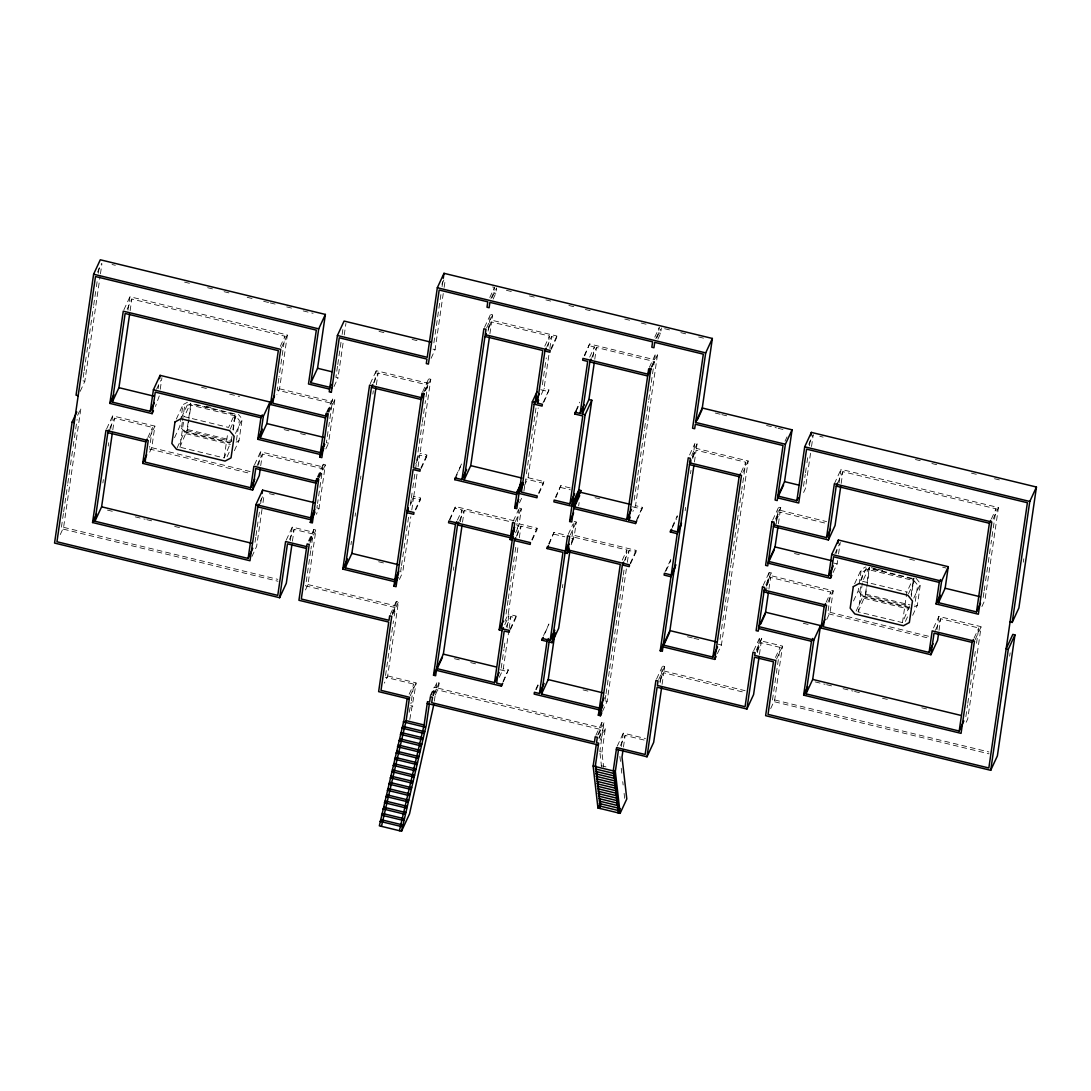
<?xml version="1.0" encoding="UTF-8"?>
<svg xmlns="http://www.w3.org/2000/svg" width="1091" height="1091" viewBox="0 0 1091 1091"><rect width="100%" height="100%" fill="white"/><g stroke="black" fill="none" stroke-linecap="round" stroke-linejoin="round"><path stroke-width="0.75" stroke-dasharray="5 3.75" d="M63.414 513.506L61.219 528.63L278.028 581.258M63.66 511.829L67.56 484.95M67.806 483.272L70.247 466.471M70.492 464.78L72.933 447.978M73.179 446.301L77.093 419.421M83.925 372.358L82.711 380.759L84.839 381.277L100.208 275.532M84.171 370.681L86.612 353.879M86.857 352.188L89.298 335.387M89.544 333.71L93.458 306.83M93.703 305.153L96.144 288.351M96.39 286.66L97.358 279.951M98.34 273.227L99.076 268.181M60.278 534.549L63.605 527.335L80.925 408.17L78.797 407.652M100.454 273.855L101.913 263.79M102.881 482.945L103.359 479.59M108.241 446.055L108.732 442.701M110.682 429.281L112.632 415.862L154.895 426.131L151.758 447.678L148.417 454.892M127.988 310.144L129.938 296.725L287.369 334.951L279.541 388.805L276.882 394.574M112.796 429.895L114.5 418.194L152.508 427.427L149.631 447.31M130.115 310.758L131.806 299.057L284.983 336.233L279.105 376.627M158.154 388.628L158.631 385.3M159.286 395.91L155.468 406.438M160.241 389.282L161.932 377.677M174.519 437.75L179.851 426.199L182.988 404.666L187.434 402.265M182.306 422.149L181.57 427.154L185.102 431.545L230.651 442.605L224.146 457.934L179.865 447.187L183.602 421.494M182.552 420.471L184.488 407.12L189.002 404.679L235.82 416.053L239.352 420.444L236.433 440.464M179.865 447.187L187.447 429.513L191.102 404.338M232.901 429.663L235.097 414.566L190.816 403.806L186.916 430.672L231.197 441.419L231.728 440.259L187.447 429.513M224.146 457.934L227.637 433.85M231.197 441.419L231.933 436.386M233.188 430.195L235.383 415.085M234.36 450.665L239.024 440.573L242.161 419.026L238.452 414.416M258.622 465.039L260.544 451.783L322.881 466.921L323.277 464.234L325.391 464.739L319.022 508.501L316.363 514.27M260.708 465.693L262.399 454.101L322.622 468.721L317.563 503.483M255.021 542.309L255.758 537.263M256.003 535.586L258.458 518.757M258.69 517.066L259.672 510.343M260.654 503.606L261.39 498.56M278.86 378.318L277.155 390.087L332.114 403.438L328.746 426.608M262.031 509.292L256.644 546.318L251.98 556.424M263.013 502.569L263.995 495.832M290.301 540.55L292.265 527.089L313.39 532.217L313.785 529.53L315.899 530.035L307.976 584.571L303.966 593.218M292.415 541.204L294.134 529.421L313.131 534.031L310.949 549.073M310.703 550.75L305.603 585.853L395.406 607.646L393.728 619.238M317.304 505.297L316.908 507.983L319.022 508.501M326.795 440.014L326.4 442.687L328.514 443.205L334.882 399.442L332.769 398.924L326.768 411.921M327.3 436.55L328.5 428.272M327.709 411.73L332.769 398.924M336.287 374.69L335.892 377.391L338.005 377.909L343.297 341.551M336.792 371.213L337.528 366.194M337.76 364.53L341.169 341.128M342.138 334.446L342.86 329.427M344.251 334.937L345.929 323.372M350.961 544.654L351.452 541.313M355.093 516.22L355.584 512.879M360.439 479.413L360.93 476.071M372.849 394.11L373.327 390.769M374.54 382.395L376.245 370.695L428.027 383.255L428.668 378.768L430.781 379.286L420.021 453.338L416.026 461.984M376.381 384.796L378.1 372.999L427.754 385.055L425.067 403.602M385.532 675.561L393.483 620.902M392.337 613.074L395.665 605.86L396.319 601.373L398.433 601.877L387.673 675.929L384.332 683.143M401.283 567.265L400.629 571.752L402.743 572.257L410.816 516.725M401.543 565.465L408.648 516.561M410.611 503.074L411.089 499.705M411.334 498.014L412.562 489.586M412.807 487.909L415.262 471.039M415.507 469.362L422.122 423.84M422.367 422.149L424.822 405.293M433.891 342.874L441.105 293.179M442.073 286.551L442.796 281.587M411.784 509.988L413.503 498.205L420.362 499.883L420.635 498.082L413.762 496.419L410.434 503.633M413.762 496.419L417.117 473.289M418.085 466.689L419.762 455.124L426.636 456.788L426.895 455.002L420.021 453.338M431.095 358.325L435.091 349.665L443.901 289.074M444.146 287.397L445.36 278.982M409.193 712.314L411.171 702.359M411.416 700.708L413.83 684.139L385.3 677.211M409.793 719.46L416.203 682.857L387.673 675.929M449.901 519.889L455.493 506.551L514.052 520.762M432.95 695.553L434.163 687.207L436.277 687.725L437.055 682.339L439.168 682.857L438.391 688.244L435.05 695.458M434.327 701.118L436.018 689.526L602.955 730.043L599.818 751.59L601.932 752.094L603.65 767.205M453.338 570.32L453.829 566.979M460.402 521.743L462.107 510.015L455.233 508.338M488.1 331.091L490.541 314.344L492.655 314.849L491.877 320.236L488.536 327.45M491.005 298.566L493.678 292.797L494.455 287.41L489.6 286.237M462.516 522.207L464.22 510.52L510.438 521.743M489.914 333.723L491.605 322.036L549.455 336.069L547.996 346.147M493.118 299.084L495.791 293.315L496.569 287.929L491.905 298.02M517.039 523.339L516.779 525.139L518.893 525.657L517.202 537.29M517.311 521.553L519.016 509.77M508.024 600.445L505.856 615.406L508.761 616.115L507.042 627.87M508.27 598.795L512.129 572.189M512.375 570.538L514.788 553.914M515.034 552.251L516.234 543.932M517.161 528.18L519.152 523.857L521.375 508.597L519.261 508.092M523.912 491.182L525.685 478.976L543.645 483.34L543.904 481.54L528.058 477.694L523.394 487.8M526.421 473.862L529.803 450.597M530.049 448.933L531.262 440.614M531.494 438.95L536.09 407.379M504.888 621.338L508.229 614.124L518.361 544.423M519.316 537.781L521.007 526.162L536.854 530.008L537.113 528.221L519.152 523.857M528.058 477.694L538.19 407.993M501.192 668.169L503.878 649.704M504.124 648.027L505.338 639.626M542.377 384.782L546.291 357.903M499.31 677.347L503.306 668.688L508.924 630.066M509.156 628.389L510.874 616.633L515.893 617.847L516.152 616.047L508.229 614.124M541.341 394.424L544 388.641L548.882 355.066M549.864 348.343L551.569 336.587L556.587 337.801L556.846 336.014L491.877 320.236M503.401 681.807L508.324 669.901L503.306 668.688M544.095 401.761L549.018 389.869L544 388.641M549.1 544.218L554.023 532.326L565.452 535.095M555.878 497.551L560.815 485.645L570.32 487.963M584.681 355.857L589.604 343.965L654.586 359.73L655.364 354.357L657.478 354.861L635.562 505.651L632.903 511.42M592.904 357.057L594.363 346.979L589.345 345.752M594.772 359.239L596.477 347.483L654.327 361.53L648.736 399.933M562.37 587.749L562.861 584.435M571.984 536.677L573.989 522.944M571.166 544.764L574.098 537.195L626.93 550.014L625.47 560.038M571.698 541.177L574.357 535.395L576.321 521.934L574.207 521.43M578.653 505.897L579.144 502.528M597.759 734.952L601.1 727.738L601.877 722.351L603.991 722.869L603.214 728.256L598.55 738.348M605.205 699.467L605.791 695.431M606.05 693.631L609.46 670.256M609.692 668.578L623.043 576.744M623.288 575.066L624.011 570.061M634.185 500.128L637.58 476.753M637.826 475.09L640.24 458.384M640.485 456.72L644.372 429.99M644.617 428.327L648.504 401.611M655.827 338.578L658.5 332.81L659.278 327.423L654.614 337.528M602.464 711.427L607.128 701.322L626.357 568.957M627.339 562.26L629.043 550.532L635.903 552.196L636.176 550.41L574.357 535.395M657.941 339.096L660.614 333.328L661.391 327.941M601.932 752.094L605.328 728.761L603.214 728.256M637.499 519.221L642.435 507.315L635.562 505.651M621.352 746.462L623.288 733.125L645.477 738.512M623.452 747.035L625.143 735.429L645.736 740.434M677.034 517.584L677.293 515.784L671.961 527.321M660.137 682.83L662.578 666.001L664.692 666.519L664.037 671.006L660.041 679.652M685.148 510.724L685.639 507.356M690.521 473.699L691.012 470.33M692.73 458.547L694.926 443.41L697.04 443.914L696.385 448.401L692.39 457.061M662.087 684.384L663.778 672.792L745.426 692.608M694.408 461.998L696.126 450.201L745.794 462.257L741.866 489.232M720.06 639.299L721.287 630.857M721.533 629.18L723.974 612.31M724.219 610.633L730.834 565.111M731.079 563.42L741.621 490.923M717.414 653.632L721.424 644.972L748.167 460.975L696.385 448.401M757.495 652.636L759.663 637.758L761.777 638.276L756.718 651.068M766.209 592.658L769.155 572.461L771.255 572.98L766.209 585.758M776.192 523.994L778.633 507.165L780.747 507.683L775.687 520.475M759.418 654.477L761.123 642.776L780.12 647.386L775.96 675.997M768.923 589.058L770.614 577.466L830.837 592.086L827.701 613.619L929.382 638.303M778.415 523.775L780.092 512.184L826.978 523.557M775.715 677.688L772.292 701.24L989.101 753.867M803.535 486.245L805.253 474.462M805.499 472.785L806.713 464.371M806.958 462.679L808.186 454.265M809.413 445.851L810.381 439.127M770.682 708.605L774.678 699.945L782.506 646.09L761.382 640.962M810.545 453.229L805.403 488.577L802.076 495.791M811.527 446.505L813.231 434.723L807.899 446.26M839.061 482.808L841.011 469.335L998.442 507.56L985.037 599.791L981.709 607.005M841.175 483.449L842.879 471.667L996.056 508.842L990.955 543.959M836.47 553.287L836.961 549.973M826.746 619.552L830.074 612.337L833.21 590.79L770.873 575.653M833.115 572.53L837.124 563.883L837.602 560.569M838.57 553.928L840.247 542.336M853.517 600.964L858.181 590.858L858.903 585.894M859.135 584.231L861.304 569.325L865.763 566.925M860.622 586.808L859.899 591.813L863.417 596.204L910.235 607.564M861.59 580.126L862.804 571.779L867.318 569.338L914.149 580.712L917.667 585.103L914.763 605.123M866.213 588.622L865.231 595.331L909.512 606.078L902.462 622.606L858.181 611.846L862.613 581.339L868.859 567.825L913.14 578.571L912.881 580.398L913.958 578.066L911.271 596.532M858.181 611.846L865.763 594.172L869.677 567.32L868.586 569.652L868.859 567.825M867.181 581.898L869.132 568.466L913.426 579.226L910.985 596.013M902.462 622.606L906.894 592.086L913.14 578.571M912.676 615.324L917.34 605.232L920.477 583.685L915.84 577.916M936.937 629.698L938.874 616.429L981.136 626.698L967.731 718.928L965.726 723.265M939.037 630.353L940.715 618.761L978.736 627.98L976.063 646.377M965.862 716.61L967.553 704.895M967.799 703.231L969.013 694.872M969.258 693.194L971.686 676.475M971.931 674.797L974.358 658.078M974.604 656.414L975.818 648.054M983.168 597.473L983.905 592.454M984.15 590.776L985.364 582.417M985.596 580.753L988.037 564.033M988.269 562.356L990.71 545.636M1009.652 656.209L1010.143 652.854M1023.317 562.179L1023.808 558.81M97.494 272.204L101.49 263.558M80.175 391.369L84.839 381.277M123.938 309.721L129.938 296.725M77.597 415.385L80.925 408.17M127.142 309.162L131.806 299.057M106.632 428.858L112.632 415.862M109.823 428.299L114.5 418.194M156.599 389.214L160.595 380.554M147.844 437.518L152.508 427.427M149.562 437.668L154.895 426.131M176.319 419.094L182.988 404.666M181.583 417.335L188.92 401.461M190.816 403.806L190.27 404.993L190.543 403.165L184.297 416.68L228.578 427.427L234.824 413.912L192.18 403.561M177.151 447.842L184.488 431.981L179.851 426.199M234.551 415.739L235.097 414.566M230.187 429.131L236.856 414.703M235.492 433.454L242.161 419.026M227.092 456.761L230.419 449.547M280.305 346.338L284.983 336.233M281.369 347.934L287.369 334.951M254.544 464.766L260.544 451.783M257.067 465.639L262.399 454.101M260.476 501.124L262.481 496.8M334.01 386.555L338.005 377.909M328.105 412.084L332.114 403.438M328.882 412.425L334.882 399.442M325.854 448.974L328.514 443.205M286.265 540.072L292.265 527.089M317.276 477.217L323.277 464.234M318.217 477.026L322.881 466.921M289.456 539.513L294.134 529.421M318.627 477.367L322.622 468.721M319.39 477.722L325.391 464.739M370.244 383.677L376.245 370.695M373.436 383.105L378.1 372.999M308.453 541.068L313.785 529.53M309.394 540.877L313.39 532.217M309.803 541.245L313.131 534.031M309.899 543.032L315.899 530.035M441.855 284.274L443.846 279.937M422.667 391.751L428.668 378.768M424.017 391.914L428.027 383.255M425.095 390.823L427.754 385.055M425.449 390.823L430.781 379.286M489.791 297.516L494.455 287.41M415.766 463.784L419.762 455.124M484.54 327.327L490.541 314.344M420.894 467.984L426.895 455.002M421.29 468.339L426.636 456.788M486.654 327.832L492.655 314.849M488.277 329.25L491.605 322.036M410.161 505.419L413.503 498.205M415.289 509.62L420.635 498.082M415.698 509.974L420.362 499.883M399.401 579.471L402.743 572.257M390.319 614.356L396.319 601.373M455.752 476.453L461.752 463.457L456.829 475.362M392.746 613.415L395.406 607.646M392.433 614.86L398.433 601.877M449.492 519.534L455.493 506.551M457.443 520.107L462.107 510.015M459.543 520.625L464.22 510.52M544.791 346.174L549.455 336.069M546.905 346.693L551.569 336.587M550.846 348.997L556.846 336.014M551.255 349.352L556.587 337.801M543.018 402.852L549.018 389.869M409.152 694.231L413.83 684.139M410.202 695.84L416.203 682.857M584.271 355.502L589.604 343.965M430.154 695.867L434.163 687.207M519.466 502.896L522.125 497.128M431.054 695.322L437.055 682.339M432.936 694.94L436.277 687.725M513.261 521.075L518.593 509.524M433.168 695.84L439.168 682.857M589.699 357.071L594.363 346.979M515.375 521.58L521.375 508.597M591.813 357.589L596.477 347.483M515.566 532.872L518.893 525.657M516.343 536.267L521.007 526.162M575.775 410.802L579.771 402.143M576.184 411.157L579.512 403.943M538.572 493.091L543.904 481.54M538.981 493.446L543.645 483.34M531.781 539.759L537.113 528.221M532.19 540.113L536.854 530.008M555.469 497.196L560.815 485.645M504.751 624.775L508.761 616.115M506.21 626.725L510.874 616.633M548.691 543.864L554.023 532.326M510.152 629.043L516.152 616.047M510.561 629.384L515.893 617.847M656.727 338.033L660.723 329.373M568.206 534.413L572.87 524.307M570.32 534.917L576.321 521.934M502.992 681.452L508.324 669.901M649.363 367.34L655.364 354.357M651.245 366.944L654.586 359.73M651.654 367.299L654.327 361.53M652.145 366.412L657.478 354.861M571.439 542.963L574.098 537.195M543.577 635.548L548.909 623.997L543.973 635.903M535.749 689.403L538.409 683.634M536.145 689.757L538.818 683.975M636.435 520.312L642.435 507.315M622.265 560.119L626.93 550.014M624.379 560.638L629.043 550.532M630.175 563.392L636.176 550.41M630.571 563.747L635.903 552.196M689.594 454.947L694.926 443.41M691.708 455.465L697.04 443.914M692.799 457.415L696.126 450.201M672.37 527.676L676.365 519.03M665.033 571.848L671.033 558.865M666.11 570.757L670.774 560.665M595.877 735.334L601.877 722.351M598.659 734.407L603.991 722.869M598.945 738.702L602.955 730.043M599.995 740.312L605.328 728.761M741.116 472.348L745.794 462.257M742.835 472.512L748.167 460.975M617.288 746.108L623.288 733.125M620.479 745.535L625.143 735.429M656.577 678.984L662.578 666.001M658.691 679.502L664.692 666.519M659.782 681.452L663.778 672.792M785.029 441.2L787.034 436.864M772.633 520.148L778.633 507.165M775.415 519.221L780.747 507.683M776.096 520.843L780.092 512.184M763.154 585.444L769.155 572.461M765.923 584.517L771.255 572.98M766.605 586.126L770.614 577.466M753.663 650.741L759.663 637.758M756.431 649.813L761.777 638.276M834.356 483.763L841.011 469.335M757.113 651.436L761.123 642.776M837.547 483.204L842.879 471.667M775.456 657.491L780.12 647.386M776.506 659.087L782.506 646.09M834.915 553.873L839.579 543.782M826.173 602.177L830.837 592.086M827.878 602.327L833.21 590.79M854.635 583.753L861.304 569.325M860.581 580.548L866.581 567.565M856.135 611.069L862.804 596.641L858.181 590.858M908.517 593.79L915.185 579.362M913.808 598.113L920.477 583.685M905.407 621.42L908.08 615.651M933.528 627.98L938.874 616.429M935.382 630.298L940.715 618.761M991.392 518.948L996.056 508.842M993.11 519.098L998.442 507.56M974.072 638.085L978.736 627.98M975.136 639.681L981.136 626.698M236.051 442.169L239.024 440.573M914.381 606.828L917.34 605.232M506.429 290.315L511.365 291.515M529.435 295.906L536.008 297.502M545.868 299.889L550.805 301.089M568.888 305.48L575.462 307.076M585.322 309.476L590.245 310.662M624.761 319.049L629.698 320.236M641.194 323.031L646.131 324.232M664.637 328.718L671.115 330.3M680.839 332.66L685.693 333.832M698.649 336.983L705.141 338.551M493.678 292.797L495.791 293.315M658.5 332.81L660.614 333.328M112.046 264.513L115.346 265.304M184.556 282.105L189.493 283.305M207.631 287.71L212.568 288.91M224.105 291.706L229.055 292.906M247.18 297.311L253.767 298.907M263.654 301.307L268.604 302.507M270.254 302.916L276.841 304.512M286.728 306.912L293.315 308.508M303.203 310.908L313.09 313.308M819.818 436.318L823.119 437.123M915.404 459.516L920.354 460.716M931.878 463.525L936.828 464.725M971.44 473.126L976.377 474.326M994.501 478.717L1001.102 480.326M379.027 331.405L385.641 333.014M412.125 339.437L417.089 340.651M715.232 413.025L720.196 414.225M721.86 414.635L728.474 416.23M766.523 425.476L776.451 427.877M778.115 428.286L784.729 429.895M432.977 349.147L435.091 349.665M540.836 389.732L548.759 391.655M279.541 388.805L332.373 401.624M780.365 510.37L826.583 521.593M201.549 387.291L208.163 388.901M229.615 394.11L239.529 396.51M909.594 559.165L916.195 560.76M942.61 567.184L945.911 567.975M560.542 487.445L570.348 489.818M595.004 497.66L599.886 498.846M632.412 506.742L642.176 509.115M206.117 406.247L211.027 407.434M871.314 567.715L876.237 568.916M877.873 569.311L882.796 570.498M284.137 429.649L290.711 431.245M300.543 433.632L305.466 434.832M794.466 553.519L799.389 554.719M833.838 563.079L837.124 563.883M862.613 581.339L906.894 592.086M865.763 594.172L910.044 604.919M184.488 431.981L229.846 442.987M862.804 596.641L911.408 608.437M186.097 433.686L230.378 444.432M864.427 598.345L908.708 609.092M553.764 534.113L564.852 536.813M571.725 538.477L573.839 538.995M151.758 447.678L250.807 471.721M830.074 612.337L929.137 636.394M149.385 448.96L251.066 473.644M269.436 493.678L276.037 495.273M803.262 623.261L809.863 624.857M378.632 561.756L383.486 562.942M687.439 636.721L692.294 637.908M693.917 638.29L700.381 639.871M718.178 644.181L721.424 644.972M107.423 510.097L113.982 511.693M135.298 516.861L145.144 519.248M146.78 519.657L153.34 521.239M174.655 526.421L181.215 528.017M815.209 681.916L825.055 684.302M826.692 684.698L833.251 686.294M843.098 688.68L852.93 691.067M854.567 691.462L861.126 693.058M882.455 698.226L889.015 699.822M921.813 707.786L928.373 709.382M307.976 584.571L395.665 605.86M664.037 671.006L745.112 690.685M63.605 527.335L277.837 579.348M774.678 699.945L988.91 751.958M454.456 658.691L460.947 660.26M470.698 662.632L475.567 663.819M499.937 669.724L508.065 671.701M583.058 689.907L587.926 691.094M605.014 700.817L607.128 701.322M438.391 688.244L601.1 727.738M410.693 705.672L412.807 706.191M601.1 765.691L609.269 767.682M619.893 756.458L620.465 761.491M621.229 768.214L621.802 773.246M622.756 781.633L623.138 784.988M624.107 793.375L624.679 798.407M600.009 753.267L601.536 766.687"/><path stroke-width="1.5" d="M76.793 411.989L72.129 422.081L54.55 543.059L279.637 597.704L286.306 583.276L291.924 544.559M331.991 387.823L310.88 382.709L317.549 368.281L325.377 314.426L100.29 259.781L93.621 274.209L76.043 395.187L78.17 395.706M259.14 504.015L257.817 506.892L249.989 560.747L92.558 522.534L105.963 430.29L148.226 440.559L145.089 462.107L250.753 487.759L254.749 479.099M153.463 410.775L152.126 413.653L109.864 403.397L123.269 311.153L280.701 349.379L272.873 403.234L325.704 416.053L327.041 413.162M252.785 548.323L248.121 558.428L94.944 521.239L107.832 432.622L109.155 429.731M154.281 402.674L150.285 411.334L112.264 402.102L125.138 313.485L278.314 350.661L270.486 404.516L325.445 417.867L327.45 413.53M94.944 521.239L101.613 506.81L112.305 433.25M112.264 402.102L118.933 387.673L129.624 314.113M260.231 469.007L259.263 475.635L252.594 490.064L142.716 463.389L145.853 441.855L147.176 438.964M150.285 411.334L153.408 389.787L160.077 375.359L269.968 402.034L266.831 423.581L260.163 438.009L320.386 452.629L324.395 443.969M152.126 413.653L155.263 392.105L260.926 417.744L262.263 414.866M159.6 378.672L160.077 375.359M250.753 487.759L253.876 466.212L316.213 481.349L317.549 478.458M324.791 444.337L320.127 454.442L257.79 439.305L260.926 417.744M252.594 490.064L255.73 468.53L315.954 483.149L317.958 478.813M260.163 438.009L263.299 416.462L269.968 402.034M248.121 558.428L255.949 504.574L262.604 490.145L314.331 502.692M262.126 493.514L262.604 490.145M279.637 597.704L287.465 543.85L306.462 548.459M310.88 382.709L318.708 328.855L325.377 314.426M316.213 481.349L316.608 478.663L318.722 479.167L312.367 522.93L310.253 522.412L314.644 511.065M255.949 504.574L310.908 517.911L315.954 483.149M325.704 416.053L326.1 413.353L328.214 413.871L321.845 457.634L319.745 457.115L320.127 454.442M320.386 452.629L325.445 417.867M430.618 342.069L344.088 321.068L337.419 335.496L329.223 391.819L331.337 392.324M331.364 392.337L339.26 337.801L426.963 359.089L426.308 363.576L428.422 364.094L439.182 290.042L487.786 301.839L487.009 307.226L489.123 307.744L489.9 302.357L652.609 341.851L651.832 347.238L653.945 347.756L654.723 342.369L703.327 354.166L692.567 428.218L694.681 428.722L695.335 424.235L783.024 445.523L775.101 500.046L777.215 500.564L785.397 444.242L792.066 429.813L702.263 408.007L695.594 422.435L785.397 444.242M398.61 573.034L394.615 581.694L342.833 569.12L369.576 385.123L421.358 397.683L423.349 393.36M398.87 571.234L394.874 579.894L345.206 567.838L371.431 387.428L372.767 384.537M345.206 567.838L351.875 553.41L375.89 388.178M408.17 509.756L406.834 512.634L396.074 586.685L393.96 586.181L394.615 581.694M394.874 579.894L421.099 399.483L423.758 393.715M421.358 397.683L421.999 393.196L424.113 393.715L413.353 467.766L420.226 469.43L419.967 471.217L413.094 469.553L407.093 510.847L413.966 512.511L413.707 514.311L406.834 512.634M702.263 408.007L712.368 338.455L443.996 273.309L437.327 287.738L427.222 357.303L337.419 335.496M443.273 278.273L443.996 273.309M407.161 698.567L404.025 720.101L379.341 825.832L401.529 831.219L409.52 813.9L433.85 704.431M381.455 826.351L406.138 720.619L409.534 697.285L381.004 690.358L391.764 616.306L389.651 615.801L388.996 620.288L301.307 599L309.23 544.464L307.116 543.959L298.934 600.282L388.737 622.075L378.632 691.639L409.275 699.072M399.415 830.701L424.099 724.983L427.495 701.636L429.609 702.154L430.386 696.767L432.5 697.285L431.722 702.672L594.431 742.166L595.209 736.78L597.322 737.298L596.545 742.685L598.659 743.189L595.263 766.523M401.529 831.219L426.213 725.488L429.349 703.954M519.302 488.918L516.643 494.687L454.824 479.685L455.097 477.885L461.957 479.563L466.621 469.457M442.414 657.368L436.414 670.351L435.636 675.738L433.522 675.234L455.438 524.444L456.774 521.553M461.957 479.563L483.872 328.773L485.986 329.277L485.209 334.664L550.178 350.443L549.919 352.229L544.9 351.016L537.345 403.07L542.363 404.297L542.091 406.084L534.167 404.161L521.389 492.123L537.236 495.969L536.977 497.769L519.016 493.405L516.793 508.665L514.679 508.161L516.643 494.687M499.187 672.506L494.523 682.598L436.673 668.565L457.552 524.948L458.888 522.071M520.898 484.24L516.902 492.9L464.07 480.067L484.95 336.464L486.272 333.573M436.673 668.565L443.341 654.136L462.025 525.548M464.07 480.067L470.739 465.639L489.423 337.064M513.561 537.195L512.225 540.086L510.111 539.568L514.379 529.121M455.438 524.444L448.565 522.766L448.824 520.98L510.643 535.981L512.593 522.521L514.707 523.025L512.497 538.286L530.458 542.65L530.185 544.436L514.338 540.591L501.56 628.552L509.483 630.475L509.224 632.275L504.206 631.062L496.637 683.116L501.655 684.33L501.396 686.13L436.414 670.351M516.902 492.9L521.157 482.44M503.428 627.652L502.092 630.543L499.187 629.834L512.225 540.086M517.161 491.1L519.275 491.618L532.326 401.856L536.99 391.751M494.523 682.598L502.092 630.543M532.326 401.856L535.231 402.565L542.786 350.497L484.95 336.464M548.323 638.562L547 641.44L541.982 640.226L542.241 638.426L550.164 640.349L562.942 552.387L547.096 548.541L547.355 546.755L565.315 551.105L568.656 543.891M578.503 491.809L571.848 506.238L553.887 501.874L554.146 500.073L569.993 503.919L582.771 415.957L574.848 414.035L575.107 412.248L580.126 413.462L584.135 404.802M602.464 702.645L599.123 709.859L534.154 694.081L534.413 692.28L539.431 693.508L547 641.44M580.126 413.462L587.694 361.407L582.676 360.18L582.935 358.394L647.918 374.158L650.591 368.39M604.059 697.954L599.395 708.059L541.545 694.012L549.114 641.958L552.441 634.744M582.239 413.98L588.908 399.551L591.813 400.247L585.144 414.675L582.239 413.98L589.808 361.912L591.145 359.034M549.114 641.958L552.019 642.667L565.056 552.905L569.066 544.245M565.315 551.105L567.538 535.858L569.652 536.363L567.688 549.823L629.507 564.838L629.248 566.624L622.375 564.961L600.459 715.751L598.345 715.232L599.123 709.859M579.689 495.559L573.689 508.542L571.739 522.003L569.625 521.484L571.848 506.238M572.107 504.437L578.775 490.009L580.889 490.527L574.221 504.956L572.107 504.437L585.144 414.675M541.545 694.012L548.214 679.584L555.046 632.562M588.908 399.551L594.281 362.607M565.056 552.905L567.17 553.423L568.766 548.732M631.457 509.47L626.779 519.575L573.961 506.742L574.221 504.956M569.788 551.773L558.674 628.239L552.019 642.667M578.775 490.009L591.813 400.247M573.961 506.742L580.889 490.527M599.395 708.059L620.261 564.442L567.429 551.623M626.779 519.575L647.659 375.959L650.986 368.744M647.918 374.158L648.695 368.772L650.809 369.29L628.893 520.08L635.767 521.743L635.508 523.544L573.689 508.542M622.975 750.349L622.006 756.977L626.793 798.926L620.124 813.354L597.936 807.967L593.149 766.018L596.286 744.471M595.986 766.005L595.55 768.991L613.51 773.355L614.438 771.337L613.797 775.824L595.822 771.46L596.259 768.473M596.109 773.928L597.05 771.91L596.395 776.397L614.356 780.761L615.01 776.274L614.069 778.292L596.109 773.928L596.545 770.942M597.391 778.347L596.954 781.333L614.915 785.697L615.842 783.679L615.201 788.166L597.241 783.802L597.663 780.815M597.513 786.27L598.454 784.252L597.8 788.738L615.76 793.102L616.415 788.616L615.474 790.634L597.513 786.27L598.168 781.783L597.241 783.802M598.509 788.22L598.073 791.207L616.033 795.571L616.974 793.552L616.32 798.039L598.359 793.675L598.795 790.689M598.645 796.144L599.573 794.125L598.918 798.612L616.879 802.976L617.533 798.489L616.606 800.508L598.645 796.144L599.286 791.657L598.359 793.675M599.641 798.094L599.204 801.08L617.165 805.444L618.092 803.412L617.451 807.913L599.477 803.549L599.914 800.549M620.002 808.513L618.011 812.85L618.665 808.349L617.724 810.381L599.764 806.017L600.418 801.53L599.477 803.549M600.05 808.486L600.691 803.999L599.764 806.017M613.224 770.887L616.62 747.553L645.149 754.481L655.909 680.429L658.023 680.934L657.368 685.434L745.071 706.723L752.995 652.186L755.108 652.704L754.713 655.391L775.851 660.519L768.023 714.373L988.841 767.982L1027.395 502.746L806.563 449.151L798.735 503.006L777.61 497.878M613.51 773.355L613.947 770.369M614.069 778.292L614.724 773.805L613.797 775.824M620.124 813.354L615.338 771.405L618.474 749.858M596.395 776.397L597.322 774.378L596.668 778.865L614.628 783.229L615.283 778.742L614.356 780.761M614.915 785.697L615.569 781.211L614.628 783.229M615.474 790.634L616.129 786.147L615.201 788.166M616.033 795.571L616.688 791.084L615.76 793.102M616.606 800.508L617.261 796.021L616.32 798.039M617.165 805.444L617.82 800.958L616.879 802.976M617.724 810.381L618.379 805.881L617.451 807.913M681.234 525.016L677.238 533.676L670.365 532.013L670.638 530.212L677.497 531.876L681.493 523.23M669.642 632.398L662.973 646.827L662.332 651.327L660.219 650.809L670.979 576.757L674.974 568.097M670.979 576.757L664.105 575.093L664.364 573.293L671.238 574.957L677.238 533.676M677.497 531.876L688.257 457.825L690.371 458.343L689.717 462.829L741.498 475.403L714.755 659.4L662.973 646.827M616.36 749.353L647.004 756.786L657.109 687.221L746.912 709.027L753.581 694.599L758.927 657.818M717.564 646.99L712.9 657.096L663.246 645.04L689.457 464.63L690.794 461.738M695.594 422.435L705.7 352.884L712.368 338.455M661.61 687.698L653.673 742.357L647.004 756.786M663.246 645.04L669.901 630.612L693.917 465.38M712.9 657.096L739.125 476.685L740.448 473.794M746.912 709.027L754.454 657.205L773.451 661.814L765.623 715.669L990.71 770.314L997.379 755.886L1014.957 634.907L1012.83 634.389L1006.161 648.818L1008.289 649.336L1014.957 634.907M765.555 612.228L820.514 625.566L813.845 639.994L758.886 626.657L765.555 612.228L768.446 592.358M833.265 565.888L828.601 575.993L768.378 561.374L775.046 546.946L777.938 527.076M798.203 497.782L796.866 500.674L777.869 496.064L784.538 481.636L792.066 429.813M796.866 500.674L804.694 446.819L811.363 432.391L1036.45 487.036L1018.871 608.001L1012.203 622.429L1010.075 621.925M810.872 435.759L811.363 432.391M764.205 590.081L826.542 605.219L823.405 626.766L929.068 652.418L932.205 630.857L974.468 641.126L961.062 733.357L803.631 695.144L811.459 641.29L812.795 638.412M773.696 524.798L826.528 537.618L834.356 483.763L991.774 521.989L978.368 614.219L936.105 603.964L939.242 582.403L940.578 579.526M963.858 720.933L959.194 731.038L806.017 693.849L813.845 639.994M774.76 523.721L773.437 526.612L828.396 539.95L836.211 486.095L837.547 483.204M806.017 693.849L812.686 679.42L820.514 625.566M840.684 486.818L835.051 525.521L828.396 539.95M938.546 633.666L937.592 640.294L930.923 654.723L821.032 628.048L824.169 606.514L825.505 603.623M828.601 575.993L831.737 554.446L838.406 540.018L948.284 566.693L945.147 588.24L938.492 602.668L976.5 611.901L980.509 603.241M774.119 550.178L768.119 563.174L830.456 578.312L833.592 556.765L939.242 582.403M837.915 543.332L838.406 540.018M930.923 654.723L934.046 633.189L972.067 642.408L973.404 639.531M938.492 602.668L941.615 581.121L948.284 566.693M959.194 731.038L972.067 642.408M976.5 611.901L989.387 523.271L990.723 520.393M990.71 770.314L1008.289 649.336M1012.203 622.429L1029.781 501.465L1036.45 487.036M109.864 403.397L113.873 394.737M92.558 522.534L96.553 513.875M142.716 463.389L146.712 454.742M270.486 404.516L274.482 395.869M257.79 439.305L262.454 429.199M329.877 387.319L331.214 384.427M319.745 457.115L323.741 448.456M310.908 517.911L314.904 509.252M310.253 522.412L314.917 512.32M342.833 569.12L347.511 559.015M407.093 510.847L408.429 507.956M393.96 586.181L397.956 577.521M454.824 479.685L456.161 476.794M544.9 351.016L546.236 348.124M534.167 404.161L537.508 396.947M535.231 402.565L539.227 393.906M537.345 403.07L538.668 400.192M433.522 675.234L438.187 665.128M519.275 491.618L523.271 482.958M519.016 493.405L523.012 484.745M514.679 508.161L518.689 499.501M510.643 535.981L514.638 527.321M510.111 539.568L514.12 530.908M514.338 540.591L515.675 537.713M574.848 414.035L576.184 411.157M499.187 629.834L503.183 621.188M547.096 548.541L548.432 545.664M569.993 503.919L574.657 493.828M569.625 521.484L573.621 512.838M501.396 686.13L502.733 683.239M567.688 549.823L569.025 546.946M567.17 553.423L569.175 549.087M541.982 640.226L543.304 637.335M550.164 640.349L554.828 630.257M539.431 693.508L544.095 683.402M628.893 520.08L630.23 517.202M635.508 523.544L636.844 520.652M622.375 564.961L623.711 562.07M697.326 419.912L702.004 409.807M689.717 462.829L691.053 459.952M670.365 532.013L671.701 529.121M598.345 715.232L603.009 705.141M600.459 715.751L601.796 712.859M671.238 574.957L675.902 564.865M660.219 650.809L663.546 643.595M597.936 807.967L600.596 802.199M778.278 496.432L783.611 484.881M714.755 659.4L716.091 656.509M765.282 589.004L763.945 591.895L824.169 606.514M760.632 624.134L765.296 614.042M826.528 537.618L830.524 528.971M830.456 578.312L831.792 575.421M821.032 628.048L825.041 619.402M803.631 695.144L807.626 686.484M936.105 603.964L940.115 595.304M929.068 652.418L933.064 643.758M437.327 287.738L705.7 352.884M589.808 361.912L647.659 375.959M93.621 274.209L318.708 328.855M804.694 446.819L1029.781 501.465M836.211 486.095L989.387 523.271M317.549 368.281L331.8 371.731M784.538 481.636L798.789 485.1M371.431 387.428L421.099 399.483M689.457 464.63L739.125 476.685M329.618 389.119L308.494 383.991L316.322 330.137L95.49 276.541L56.95 541.763L277.769 595.372L285.597 541.518L306.721 546.646M470.739 465.639L521.921 478.063M580.617 492.314L630.148 504.342M153.408 389.787L263.299 416.462M831.737 554.446L941.615 581.121M118.933 387.673L153.64 396.101M266.831 423.581L323.809 437.409M775.046 546.946L832.01 560.774M945.147 588.24L979.868 596.668M72.129 422.081L74.27 422.599M107.832 432.622L145.853 441.855M457.552 524.948L510.383 537.768M257.817 506.892L310.635 519.725M758.627 628.471L811.459 641.29M351.875 553.41L398.229 564.661M669.901 630.612L716.255 641.863M101.613 506.81L251.489 543.195M812.686 679.42L960.912 715.41M443.341 654.136L496.228 666.969M548.214 679.584L602.75 692.826M427.236 703.436L598.4 744.989M406.138 720.619L424.099 724.983M593.149 766.018L615.338 771.405M403.234 721.833L425.422 727.22M402.579 726.32L424.767 731.706M401.774 728.052L423.963 733.438M401.12 732.538L423.308 737.925M400.329 734.27L422.517 739.657M399.674 738.757L421.862 744.144M398.87 740.489L421.058 745.876M398.215 744.976L420.403 750.363M397.424 746.708L419.612 752.094M396.769 751.208L418.958 756.581M395.965 752.926L418.153 758.313M395.31 757.427L417.498 762.814M394.519 759.159L416.707 764.532M393.865 763.645L416.053 769.032M393.06 765.377L415.248 770.764M392.405 769.864L414.594 775.251M391.614 771.596L413.803 776.983M390.96 776.083L413.148 781.47M390.155 777.815L412.343 783.202M389.501 782.302L411.689 787.688M388.71 784.034L410.898 789.42M388.055 788.52L410.243 793.907M387.25 790.252L409.439 795.639M386.596 794.739L408.784 800.126M385.805 796.471L407.993 801.858M385.15 800.958L407.338 806.344M384.346 802.69L406.534 808.076M383.691 807.176L405.879 812.563M382.9 808.908L405.088 814.295M382.245 813.395L404.434 818.782M381.441 815.127L403.629 820.514M380.786 819.614L402.974 825.001M379.995 821.346L402.184 826.733M174.983 421.972L171.86 443.519L176.483 449.287L225.087 461.084L231.019 457.879L234.156 436.345L229.519 430.577L180.929 418.767L174.983 421.972M762.486 586.89L756.118 630.653L758.231 631.157L764.6 587.408L762.486 586.89M771.978 521.593L765.609 565.356L767.723 565.861L774.092 522.112L771.978 521.593M853.312 586.631L850.175 608.178L854.812 613.947L903.416 625.743L909.348 622.538L912.471 601.005L907.848 595.236L859.244 583.426L853.312 586.631"/></g></svg>
